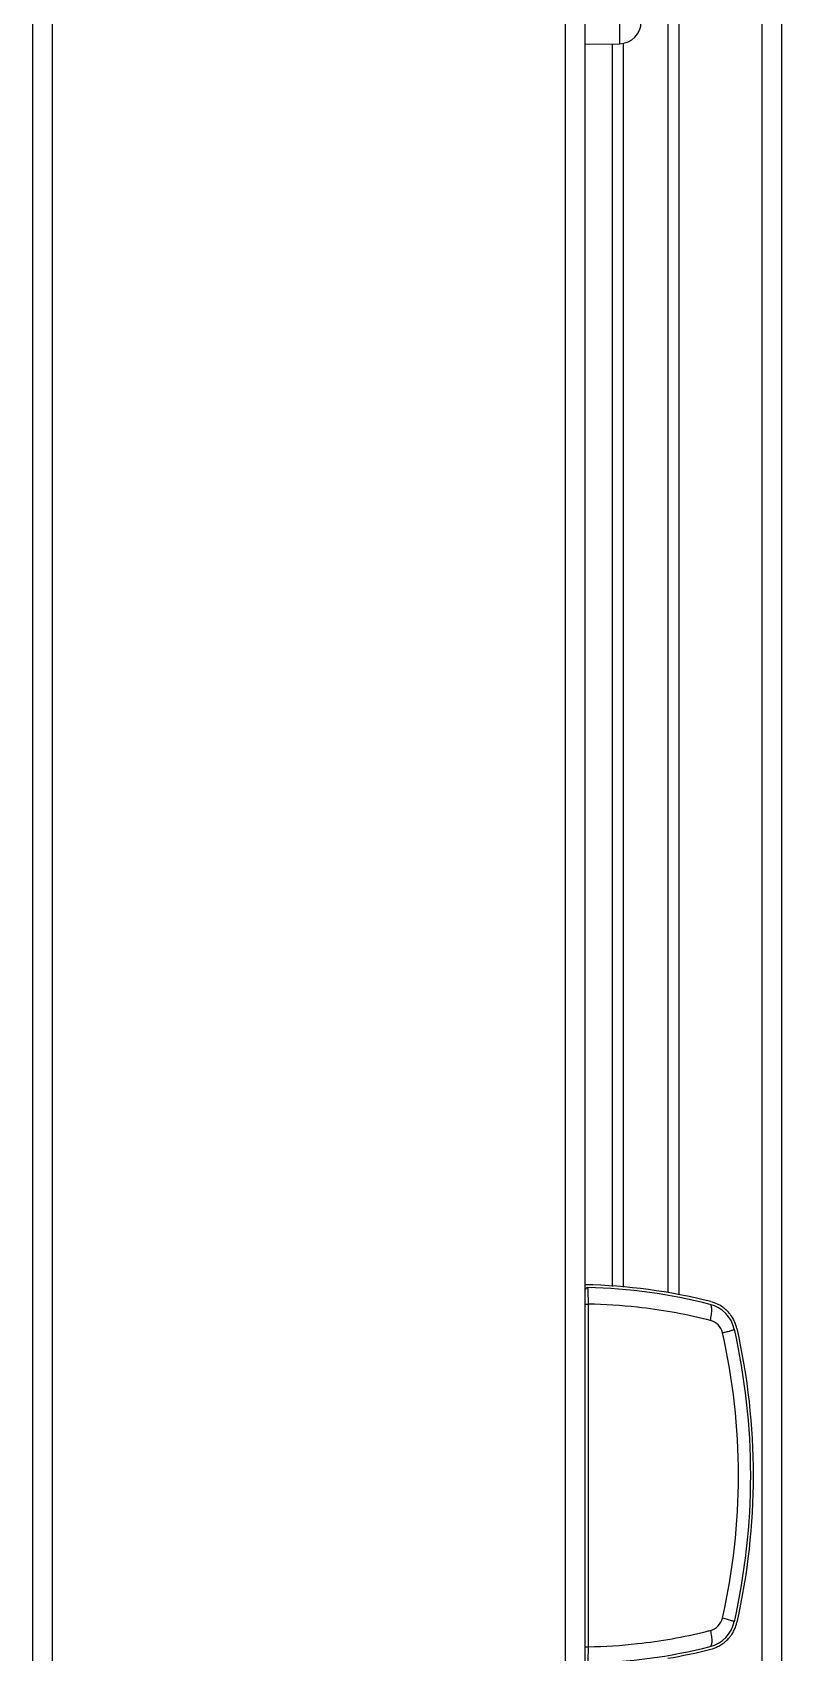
# Model space of a CAD drawing. Header units: millimetres. Extents: x -1584 to 3730, y -1918 to 2655.
# Drawn here: x -1523.8 to -1456, y 701.5 to 848.1 of the extents above; entities that cross this region are included whole.
import ezdxf

# ---------------------------------------------------------------- set-up
doc = ezdxf.new("R2010")
doc.units = ezdxf.units.MM
doc.header["$LTSCALE"] = 65.395
doc.layers.get('0').update_dxf_attribs({"linetype": 'CONTINUOUS'})
doc.layers.add('GEOM', color=7, linetype='CONTINUOUS')

msp = doc.modelspace()

# ---------------------------------------------------------------- linework, layer by layer
at = {"linetype": 'Continuous'}
for p, q in [((-1523.83, 982.55), (-1523.83, -44.45)), ((-1522.03, 982.55), (-1522.03, -44.45)), ((-1475.63, 982.55), (-1475.63, -44.45)), ((-1473.83, 982.55), (-1473.83, -44.45)), ((-1457.83, 982.35), (-1457.83, 17.15)), ((-1456.03, 982.35), (-1456.03, -137.15))]:
    msp.add_line(p, q, dxfattribs=at)
at = {"layer": 'GEOM', "linetype": 'Continuous'}
for p, q in [((-1466.33, 939.05), (-1466.33, 734.09)), ((-1465.33, 938.05), (-1465.33, 733.89)), ((-1465.33, 938.05), (-1465.33, 733.89)), ((-1470.7, 857.25), (-1470.7, 847.1)), ((-1473.83, 847.05), (-1470.7, 847.1)), ((-1471.33, 734.66), (-1471.33, 847.09)), ((-1471.33, 734.66), (-1471.33, 847.09)), ((-1470.33, 734.6), (-1470.33, 847.15)), ((-1473.58, 734.54), (-1473.58, 734.54)), ((-1473.83, 733.05), (-1473.52, 733.05)), ((-1473.52, 702.05), (-1473.52, 733.05)), ((-1462.5, 733.03), (-1462.5, 733.03)), ((-1460.31, 730.78), (-1460.31, 730.78)), ((-1460.31, 704.32), (-1460.31, 704.32)), ((-1473.83, 702.05), (-1473.52, 702.05)), ((-1462.5, 702.07), (-1462.5, 702.07))]:
    msp.add_line(p, q, dxfattribs=at)
for centre, radius, start, end in [((-1470.73, 849.1), 2, 271, 360), ((-1474.77, 684.56), 50.25, 75.7975, 88.9283), ((-1473.58, 734.29), 0.25, 88.6348, 180.0003), ((-1474.77, 684.56), 50, 75.7977, 88.6349), ((-1474.38, 684.53), 48.53, 83.739, 88.9806), ((-1463.24, 730.12), 3.25, 64.1183, 75.7975), ((-1463.24, 730.12), 3.25, 60.3894, 64.1183), ((-1474.38, 684.56), 48.5, 76.2454, 83.7373), ((-1474.38, 684.57), 48.49, 75.7975, 76.2454), ((-1463.24, 730.12), 3, 12.7421, 75.8002), ((-1462.85, 730.12), 1.5, 12.7422, 75.7975), ((-1463.24, 730.12), 3.25, 52.3753, 60.3894), ((-1463.24, 730.12), 3.25, 48.0562, 52.3753), ((-1463.24, 730.12), 3.25, 40.4835, 48.0562), ((-1463.24, 730.12), 3.25, 36.1644, 40.4835), ((-1463.24, 730.12), 3.25, 28.1503, 36.1644), ((-1463.24, 730.12), 3.25, 24.4214, 28.1503), ((-1518.44, 717.55), 58.5, 347.2578, 12.7422), ((-1518.83, 717.55), 60, 347.2578, 12.7422), ((-1463.24, 730.12), 3.25, 12.7422, 24.4214), ((-1518.83, 717.55), 60.25, 347.2578, 12.7422), ((-1463.24, 704.98), 3, 284.2001, 347.2579), ((-1462.85, 704.98), 1.5, 284.2025, 347.2578), ((-1463.24, 704.98), 3.25, 335.5786, 347.2578), ((-1474.38, 750.57), 48.53, 271.0194, 276.261), ((-1474.38, 750.54), 48.5, 276.2627, 283.7546), ((-1474.38, 750.53), 48.49, 283.7546, 284.2025), ((-1463.24, 704.98), 3.25, 299.6106, 307.6247), ((-1463.24, 704.98), 3.25, 307.6247, 311.9438), ((-1463.24, 704.98), 3.25, 311.9438, 319.5165), ((-1463.24, 704.98), 3.25, 319.5165, 323.8356), ((-1463.24, 704.98), 3.25, 323.8356, 331.8497), ((-1463.24, 704.98), 3.25, 331.8497, 335.5786), ((-1474.77, 750.54), 50, 271.3651, 284.2023), ((-1474.77, 750.54), 50.25, 279.6642, 284.2025), ((-1463.24, 704.98), 3.25, 284.2025, 295.8817), ((-1463.24, 704.98), 3.25, 295.8817, 299.6106)]:
    msp.add_arc(centre, radius, start, end, dxfattribs=at)
for points, knots in [([(-1473.52, 733.05), (-1473.52, 733.15), (-1473.52, 733.34), (-1473.52, 733.62), (-1473.53, 733.88), (-1473.53, 734.1), (-1473.54, 734.26), (-1473.55, 734.37), (-1473.55, 734.43), (-1473.56, 734.48), (-1473.56, 734.51), (-1473.57, 734.53), (-1473.57, 734.54), (-1473.58, 734.54)], [0, 0, 0, 0, 0.196685, 0.385319, 0.558354, 0.709102, 0.832048, 0.881726, 0.922991, 0.955523, 0.979128, 0.993748, 1, 1, 1, 1]), ([(-1462.48, 731.58), (-1462.44, 731.75), (-1462.39, 732.01), (-1462.35, 732.35), (-1462.35, 732.56), (-1462.36, 732.74), (-1462.39, 732.9), (-1462.44, 733.02), (-1462.5, 733.03)], [0, 0, 0, 0, 0.362036, 0.524989, 0.668897, 0.789562, 0.884365, 1, 1, 1, 1]), ([(-1461.39, 730.45), (-1461.31, 730.47), (-1461.16, 730.51), (-1460.96, 730.56), (-1460.77, 730.61), (-1460.61, 730.66), (-1460.49, 730.7), (-1460.39, 730.73), (-1460.34, 730.76), (-1460.32, 730.77), (-1460.31, 730.78), (-1460.31, 730.78)], [0, 0, 0, 0, 0.205649, 0.396884, 0.568364, 0.71564, 0.834756, 0.922642, 0.977305, 0.992163, 1, 1, 1, 1]), ([(-1461.39, 704.65), (-1461.31, 704.63), (-1461.16, 704.59), (-1460.96, 704.54), (-1460.77, 704.49), (-1460.61, 704.44), (-1460.49, 704.4), (-1460.39, 704.37), (-1460.34, 704.34), (-1460.32, 704.33), (-1460.31, 704.32), (-1460.31, 704.32)], [0, 0, 0, 0, 0.205649, 0.396883, 0.568363, 0.715639, 0.834755, 0.922642, 0.977305, 0.992163, 1, 1, 1, 1]), ([(-1462.48, 703.52), (-1462.44, 703.35), (-1462.39, 703.09), (-1462.35, 702.75), (-1462.35, 702.54), (-1462.36, 702.36), (-1462.39, 702.2), (-1462.44, 702.08), (-1462.5, 702.07)], [0, 0, 0, 0, 0.362036, 0.52499, 0.668898, 0.789562, 0.884365, 1, 1, 1, 1]), ([(-1473.58, 700.56), (-1473.57, 700.56), (-1473.57, 700.57), (-1473.56, 700.59), (-1473.56, 700.62), (-1473.55, 700.67), (-1473.55, 700.73), (-1473.54, 700.84), (-1473.53, 701), (-1473.53, 701.22), (-1473.52, 701.48), (-1473.52, 701.76), (-1473.52, 701.95), (-1473.52, 702.05)], [0, 0, 0, 0, 0.006252, 0.020872, 0.044477, 0.077009, 0.118274, 0.167952, 0.290898, 0.441646, 0.614681, 0.803315, 1, 1, 1, 1])]:
    msp.add_open_spline(points, degree=3, knots=knots, dxfattribs=at)

doc.saveas('drawing.dxf')
